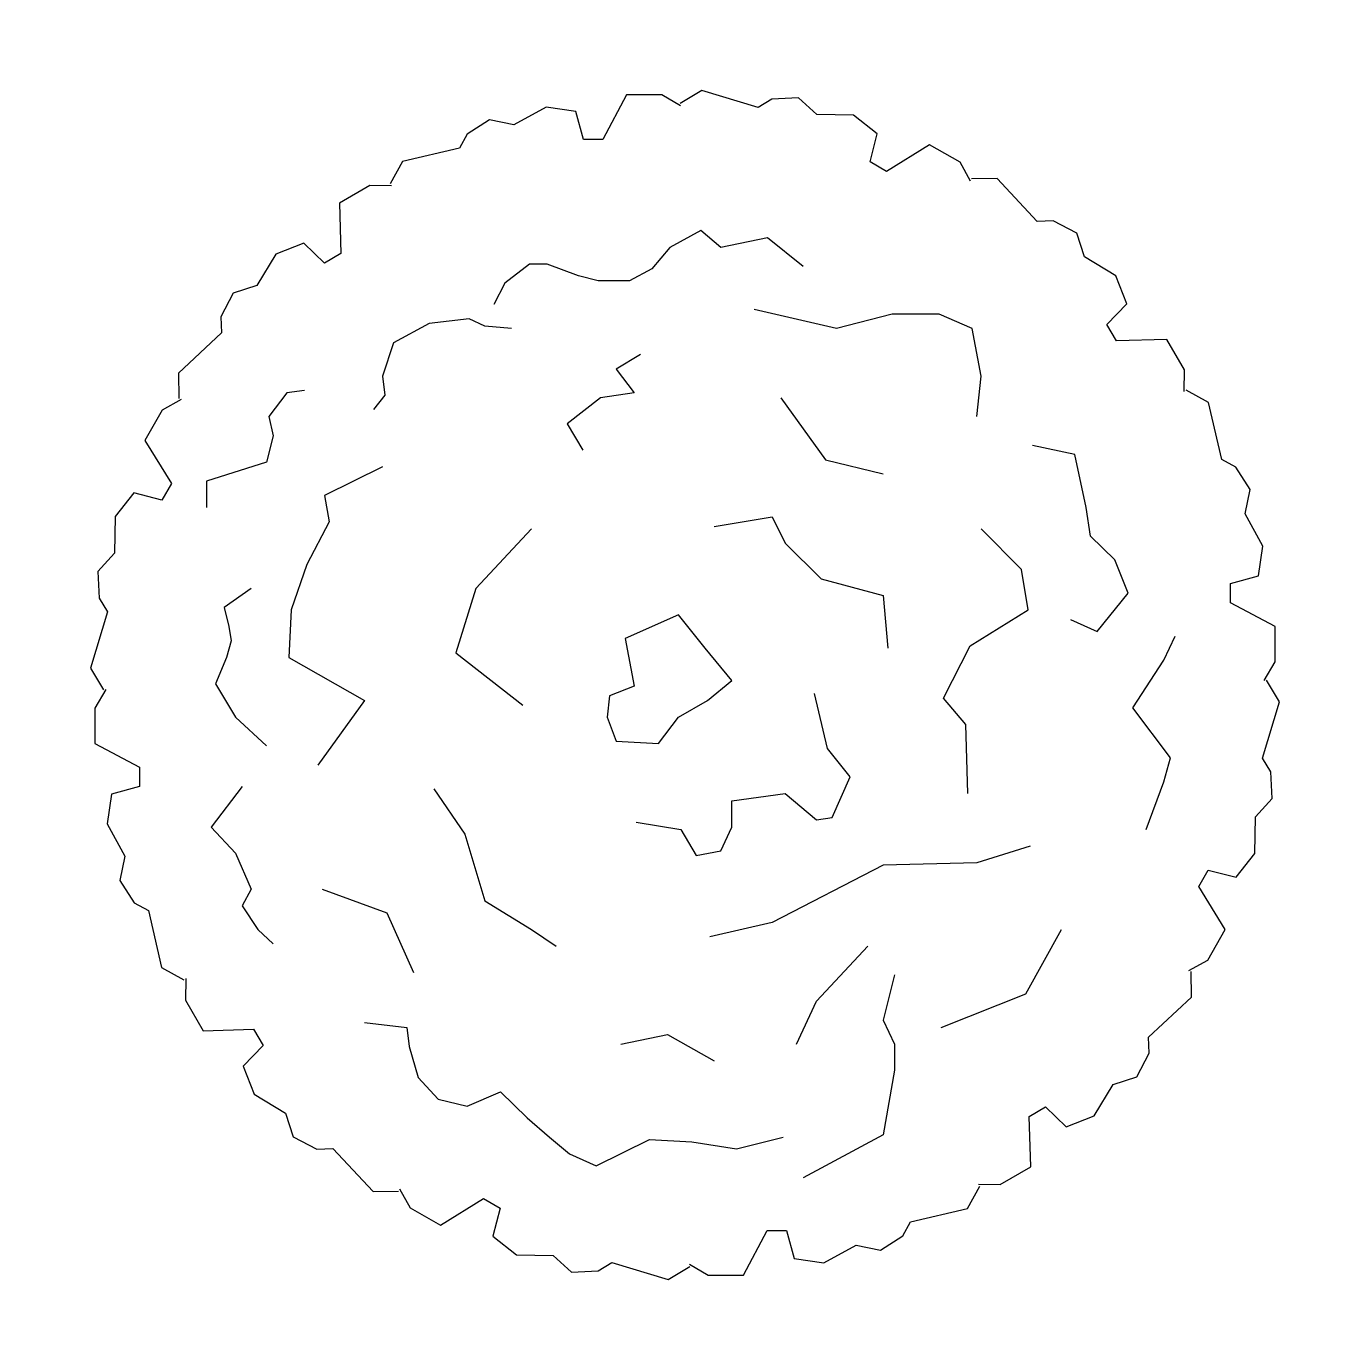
# Model space of a CAD drawing. Extents: x 75.47 to 76.54, y 16.33 to 17.4.
import ezdxf

# ---------------------------------------------------------------- set-up
doc = ezdxf.new("R2010")
doc.units = 0
doc.header["$LTSCALE"] = 100
doc.header["$MEASUREMENT"] = 0
doc.layers.get('0').update_dxf_attribs({"linetype": 'CONTINUOUS'})
doc.layers.add('P-ARVORE', color=2, linetype='CONTINUOUS')
doc.layers.add('VEG', color=2, linetype='CONTINUOUS')

# ---------------------------------------------------------------- blocks, each defined once
blk = doc.blocks.new('BRANCHD', base_point=(0.5, 0.5))
for p, q in [((0.9506, 0.7433), (0.9315, 0.7539)), ((0.962, 0.694), (0.9506, 0.7433)), ((0.9742, 0.6875), (0.962, 0.694)), ((0.9865, 0.6682), (0.9742, 0.6875)), ((0.9821, 0.6473), (0.9865, 0.6682)), ((0.9973, 0.6196), (0.9821, 0.6473)), ((0.9936, 0.594), (0.9973, 0.6196)), ((0.9697, 0.5873), (0.9936, 0.594)), ((0.9697, 0.5708), (0.9697, 0.5873)), ((1.008, 0.5503), (0.9697, 0.5708)), ((1.0081, 0.52), (1.008, 0.5503)), ((0.9985, 0.5039), (1.0081, 0.52))]:
    blk.add_line(p, q)
blk = doc.blocks.new('ARV10')
at = {"layer": 'VEG'}
for points in [[(0.0945, 0.3515), (0.0652, 0.375), (0.0268, 0.3671), (0.0103, 0.3809), (0.0103, 0.3809), (-0.0153, 0.3671), (-0.03, 0.3495), (-0.0483, 0.3397), (-0.074, 0.3397), (-0.0904, 0.3436), (-0.1161, 0.3534), (-0.1307, 0.3534), (-0.1509, 0.3377), (-0.16, 0.3201)], [(0.2373, 0.2279), (0.241, 0.2612), (0.2336, 0.3004), (0.2062, 0.3122), (0.1678, 0.3122), (0.122, 0.3004), (0.0542, 0.3161)], [(-0.1454, 0.3004), (-0.1673, 0.3024), (-0.1802, 0.3083), (-0.2131, 0.3044), (-0.2424, 0.2886), (-0.2516, 0.2612), (-0.2497, 0.2455), (-0.2589, 0.2337)], [(-0.0392, 0.2789), (-0.0593, 0.2671), (-0.0446, 0.2474), (-0.0721, 0.2435), (-0.0996, 0.222), (-0.0868, 0.2004)], [(-0.3156, 0.2494), (-0.3303, 0.2474), (-0.3449, 0.2279), (-0.3413, 0.2121), (-0.3468, 0.1906), (-0.3962, 0.1749), (-0.3962, 0.1533)], [(0.0762, 0.2435), (0.1128, 0.1925), (0.1604, 0.1808)], [(0.3142, 0.0611), (0.3362, 0.0513), (0.3618, 0.0827), (0.3508, 0.1101), (0.3307, 0.1297), (0.3271, 0.1533), (0.3179, 0.1968), (0.2831, 0.2043)], [(-0.2516, 0.1867), (-0.2992, 0.1631), (-0.2955, 0.1415), (-0.3138, 0.1062), (-0.3266, 0.0689), (-0.3285, 0.0297), (-0.2662, -0.0056), (-0.3047, -0.0586)], [(0.0213, 0.1376), (0.0689, 0.1455), (0.0798, 0.1238), (0.1092, 0.0944), (0.1604, 0.0807), (0.1641, 0.0375)], [(-0.1289, 0.1356), (-0.1747, 0.0866), (-0.1911, 0.0336), (-0.1362, -0.0095)], [(0.23, -0.0821), (0.2282, -0.0252), (0.2099, -0.0037), (0.2318, 0.0395), (0.2794, 0.0689), (0.2739, 0.1023), (0.241, 0.1356)], [(-0.3596, 0.0866), (-0.3816, 0.0709), (-0.3779, 0.0552), (-0.3761, 0.0434), (-0.3797, 0.0297), (-0.3889, 0.0081), (-0.3724, -0.0193), (-0.3468, -0.0429)], [(0.3765, -0.1115), (0.3911, -0.0723), (0.3966, -0.0527), (0.3655, -0.0115), (0.3911, 0.0277), (0.4003, 0.0473)], [(-0.0428, -0.1056), (-0.0062, -0.1115), (0.0066, -0.1331), (0.0268, -0.1292), (0.0359, -0.1096), (0.0359, -0.088), (0.0798, -0.0821), (0.1055, -0.1037), (0.1183, -0.1017), (0.133, -0.0684), (0.1146, -0.0449), (0.1037, 0.0003)], [(-0.3669, -0.0762), (-0.3925, -0.1096), (-0.3724, -0.1312), (-0.3724, -0.1312), (-0.3596, -0.1606), (-0.3669, -0.1743), (-0.3541, -0.1939), (-0.3413, -0.2057)], [(-0.2094, -0.0782), (-0.1838, -0.1155), (-0.1673, -0.1704), (-0.1289, -0.1939), (-0.1087, -0.2077)], [(0.2813, -0.1253), (0.2373, -0.139), (0.1604, -0.141), (0.0689, -0.188), (0.0176, -0.1998)], [(-0.301, -0.1606), (-0.2479, -0.1802), (-0.2259, -0.2292)], [(0.208, -0.2744), (0.2776, -0.2469), (0.3069, -0.1939)], [(0.089, -0.2881), (0.1055, -0.2528), (0.1476, -0.2077)], [(0.1696, -0.2312), (0.1604, -0.2685), (0.1696, -0.2881), (0.1696, -0.3097), (0.1604, -0.3627), (0.0945, -0.398)], [(-0.2662, -0.2704), (-0.2314, -0.2744), (-0.2296, -0.2901), (-0.2223, -0.3156), (-0.2058, -0.3333), (-0.182, -0.3391), (-0.1545, -0.3274), (-0.1325, -0.3489), (-0.1142, -0.3646), (-0.0978, -0.3784), (-0.0758, -0.3882), (-0.0318, -0.3666), (0.0029, -0.3686), (0.0396, -0.3744), (0.078, -0.3646)], [(-0.0556, -0.2881), (-0.0172, -0.2803), (0.0213, -0.3018)]]:
    blk.add_lwpolyline(points, dxfattribs=at)
blk.add_lwpolyline([(-0.008, 0.065), (-0.052, 0.0454), (-0.0446, 0.0062), (-0.0648, -0.0017), (-0.0666, -0.0193), (-0.0593, -0.039), (-0.0245, -0.0409), (-0.008, -0.0193), (0.0158, -0.0056), (0.0359, 0.0109), (0.0139, 0.0375)], close=True, dxfattribs=at)
at = {"layer": 'VEG', "xscale": 0.9553976372427515, "yscale": 0.9553976372427515, "zscale": 0.9553976372427515}
for rotation in [59.99999999999999, 90, 30, 120, 150, 330.0000000000001, 180, 210, 300.0000000000001, 240, 270]:
    blk.add_blockref('BRANCHD', (-0.0027, 0.0072), dxfattribs=dict(at, rotation=rotation))
blk.add_blockref('BRANCHD', (-0.0027, 0.0072), dxfattribs=at)

msp = doc.modelspace()

# ---------------------------------------------------------------- block references
at = {"layer": 'P-ARVORE', "linetype": 'CONTINUOUS', "xscale": 0.99, "yscale": 0.99, "zscale": 0.99}
msp.add_blockref('ARV10', (76.0113, 16.8558), dxfattribs=at)

doc.saveas('drawing.dxf')
